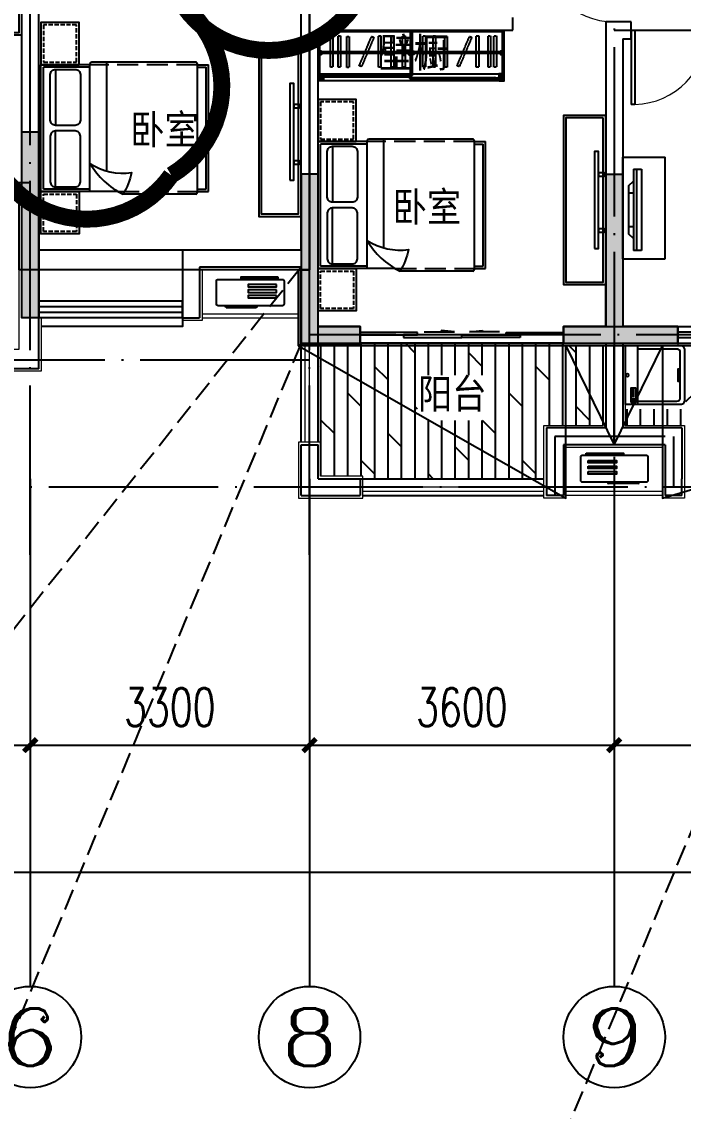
# Model space of a CAD drawing. Extents: x 802298 to 1915382, y -2285475 to -1340051.
# Drawn here: x 1355990 to 1363805, y -2249302 to -2236426 of the extents above; entities that cross this region are included whole.
import ezdxf
from ezdxf.enums import TextEntityAlignment as Align

# ---------------------------------------------------------------- set-up
doc = ezdxf.new("R2010")
doc.units = 0
doc.header["$LTSCALE"] = 1000
doc.header["$MEASUREMENT"] = 0
for name, pattern in [('DASH', [0.35, 0.25, -0.1]), ('DOTE', [2.42, 2, -0.2, 0.02, -0.2]), ('HIDDEN', [0.375, 0.25, -0.125]), ('k施-虚线', [4.5, 3, -1.5])]:
    doc.linetypes.add(name, pattern=pattern)
doc.layers.get('0').update_dxf_attribs({"linetype": 'CONTINUOUS'})
doc.layers.get('Defpoints').update_dxf_attribs({"linetype": 'CONTINUOUS'})
for name, color, linetype in [('8', 8, 'CONTINUOUS'), ('AXIS', 3, 'CONTINUOUS'), ('AXIS_TEXT', 7, 'CONTINUOUS'), ('DOTE', 1, 'CONTINUOUS'), ('PUB_TEXT', 7, 'CONTINUOUS'), ('WALL', 9, 'CONTINUOUS'), ('WINDOW', 4, 'CONTINUOUS'), ('修改', 6, 'CONTINUOUS'), ('厨卫', 154, 'CONTINUOUS'), ('家具', 33, 'CONTINUOUS'), ('平面填充', 252, 'CONTINUOUS'), ('看线', 5, 'CONTINUOUS'), ('窗檐', 6, 'CONTINUOUS'), ('结构', 7, 'CONTINUOUS')]:
    doc.layers.add(name, color=color, linetype=linetype)
doc.layers.add('保温', color=150, linetype='CONTINUOUS', lineweight=9)
doc.layers.add('栏杆百叶', color=36, linetype='CONTINUOUS', lineweight=9)
doc.layers.add('面积－户', color=2, linetype='CONTINUOUS', plot=False)
doc.styles.add('_TCH_AXIS', font='COMPLEX', dxfattribs={"bigfont": 'GBCBIG'})
doc.styles.add('COMPLEX', font='COMPLEX')
doc.styles.add('DIM_FONT', font='SIMPLEX', dxfattribs={"width": 0.7, "bigfont": 'GBCBIG'})
doc.styles.add('黑体', font='SIMHEI.TTF', dxfattribs={"width": 0.8})
doc.dimstyles.new('DIMN150', dxfattribs={"dimscale": 1.5, "dimtxt": 300, "dimasz": 100, "dimexe": 250, "dimexo": 300, "dimgap": 150, "dimtad": 1, "dimdec": 0, "dimzin": 0, "dimdsep": 46, "dimtxsty": 'DIM_FONT', "dimblk": 'ARCHTICK', "dimcen": 0.09, "dimclrt": 7, "dimazin": 2, "dimtfac": 1, "dimtdec": 0, "dimtix": 1, "dimtmove": 2, "dimatfit": 3, "dimfxl": 0, "dimtolj": 1, "dimtzin": 0, "dimarcsym": 0})

# ---------------------------------------------------------------- blocks, each defined once
blk = doc.blocks.new('asfafasfsafaffd')
at = {"ltscale": 0.5}
h = blk.add_hatch(color=8, dxfattribs=at)
h.paths.add_polyline_path([(1615646, -1350692), (1614296, -1350692), (1614296, -1350492), (1615646, -1350492)])
h.paths.add_polyline_path([(1611896, -1350692), (1611396, -1350692), (1611396, -1350492), (1611896, -1350492)])
at = {"color": 8, "ltscale": 0.5}
for points in [[(1607896, -1348192), (1608096, -1348192), (1608096, -1350392), (1608096, -1350392), (1608096, -1350392), (1608096, -1350392), (1608096, -1350392), (1607896, -1350392), (1607896, -1348192)], [(1611396, -1348692), (1611196, -1348692), (1611196, -1350692), (1611896, -1350692), (1611896, -1350492), (1611396, -1350492)], [(1614796, -1348692), (1614996, -1348692), (1614996, -1350492), (1615646, -1350492), (1615646, -1350692), (1614296, -1350692), (1614296, -1350492), (1614796, -1350492), (1614796, -1348692)], [(1611896, -1350692), (1611396, -1350692), (1611396, -1350492), (1611896, -1350492)], [(1615646, -1350692), (1614296, -1350692), (1614296, -1350492), (1615646, -1350492)]]:
    blk.add_lwpolyline(points, close=True, dxfattribs=at)
for points in [[(1607896, -1348192), (1607896, -1350392), (1608096, -1348192), (1608096, -1350392)], [(1611196, -1348692), (1611196, -1350692), (1611396, -1348692), (1611396, -1350692)], [(1614996, -1348692), (1614796, -1348692), (1614996, -1350692), (1614796, -1350692)], [(1614796, -1348692), (1614996, -1348692), (1614796, -1350692), (1614996, -1350692)]]:
    blk.add_solid(points, dxfattribs=at)
blk = doc.blocks.new('A$C2FB07499')
at = {"layer": '家具', "ltscale": 0.5}
blk.add_lwpolyline([(500, 0), (0, 0), (0, 2000), (500, 2000)], close=True, dxfattribs=at)
at = {"layer": '家具', "color": 251, "ltscale": 40}
for points in [[(470, 30), (30, 30), (30, 1970), (470, 1970)], [(368, 1572), (415, 1572), (415, 428), (368, 428)], [(415, 1381), (480, 1381), (480, 1343), (415, 1343)], [(415, 717), (480, 717), (480, 679), (415, 679)]]:
    blk.add_lwpolyline(points, close=True, dxfattribs=at)
blk = doc.blocks.new('dgfgf')
at = {"layer": '家具'}
blk.add_lwpolyline([(7597, -62676), (7147, -62676), (7147, -63176), (7597, -63176), (7597, -62676), (7517, -62676)], dxfattribs=at)
at = {"layer": '家具', "color": 251, "linetype": 'DASH', "ltscale": 0.2}
blk.add_lwpolyline([(7567, -62706), (7177, -62706), (7177, -63146), (7567, -63146)], close=True, dxfattribs=at)
blk = doc.blocks.new('A$C72813290')
at = {"layer": '家具'}
for p, q in [((579, 2000), (0, 2000)), ((0, 500), (0, 2000)), ((30, 530), (30, 1970)), ((579, 1970), (30, 1970)), ((170, 1945), (170, 1283)), ((579, 500), (579, 2010)), ((1830, 2030), (599, 2030)), ((779, 753), (779, 2030)), ((1850, 500), (1850, 2000)), ((1850, 2000), (1980, 2000)), ((1850, 1970), (1950, 1970)), ((1950, 530), (1950, 1970)), ((1980, 500), (1980, 2000)), ((170, 555), (170, 1217)), ((579, 530), (30, 530)), ((1850, 530), (1950, 530)), ((912, 500), (0, 500)), ((1830, 470), (967, 470)), ((1850, 500), (1980, 500))]:
    blk.add_line(p, q, dxfattribs=at)
at = {"layer": '家具', "linetype": 'DASH'}
for p, q in [((1850, 2000), (579, 2000)), ((912, 500), (1850, 500))]:
    blk.add_line(p, q, dxfattribs=at)
at = {"layer": '家具'}
for points in [[(170, 1945), (405, 1945, -0.414214), (465, 1885), (465, 1343, -0.414214), (405, 1283), (170, 1283, -0.414214), (110, 1343), (110, 1885, -0.414214)], [(170, 555), (405, 555, 0.414214), (465, 615), (465, 1157, 0.414214), (405, 1217), (170, 1217, 0.414214), (110, 1157), (110, 615, 0.414214)]]:
    blk.add_lwpolyline(points, format="xyb", close=True, dxfattribs=at)
blk.add_lwpolyline([(579, 833, 0.180302), (1071, 725, -0.088637), (967, 470, 28871.271551)], format="xyb", dxfattribs=at)
for centre, radius, start, end in [((599, 2010), 20, 90, 180), ((1819, 2001), 30.7, 357.6884, 69.6917), ((1392, 1313), 944, 210.6075, 243.2773), ((1819, 499), 30.7, 290.3566, 2.3152)]:
    blk.add_arc(centre, radius, start, end, dxfattribs=at)
blk.add_blockref('dgfgf', (-7147, 65176), dxfattribs=at)
at = {"layer": '家具', "xscale": -1, "rotation": 180}
blk.add_blockref('dgfgf', (-7147, -62676), dxfattribs=at)
blk = doc.blocks.new('A$C23642D9D')
at = {"layer": '家具'}
blk.add_blockref('A$C72813290', (0, 0), dxfattribs=at)
blk = doc.blocks.new('A$C64702C76')
for p, q in [((-450, -600), (-450, 600)), ((-450, 600), (50, 600)), ((-321, 458), (-321, -502)), ((-321, 458), (-227, 458)), ((-227, 458), (-227, -502)), ((-379, -221), (-379, 177)), ((-227, -502), (-321, -502)), ((-450, -600), (50, -600))]:
    blk.add_line(p, q)
at = {"ltscale": 0.5}
blk.add_line((50, -600), (50, 600), dxfattribs=at)
at = {"color": 9}
for p, q in [((-283, -502), (-283, 458)), ((-379, 177), (-321, 177)), ((-379, -221), (-321, -221))]:
    blk.add_line(p, q, dxfattribs=at)
blk.add_lwpolyline([(-321, 318), (-321, -361), (-379, -309), (-379, 266)], close=True)
blk = doc.blocks.new('A$C4EB5717C')
at = {"layer": '家具', "color": 8}
for p, q in [((520, 110), (520, 120)), ((883, 100), (530, 100)), ((893, 120), (893, 110))]:
    blk.add_line(p, q, dxfattribs=at)
at = {"layer": '家具'}
blk.add_lwpolyline([(220, 120), (980, 120, 0.414214), (1000, 140), (1000, 410, 0.414214), (980, 430), (220, 430, 0.414214), (200, 410), (200, 140, 0.414214)], format="xyb", close=True, dxfattribs=at)
at = {"layer": '家具', "color": 8}
for points in [[(269, 459), (709, 459), (709, 444), (269, 444)], [(290, 372), (626, 372), (626, 343), (290, 343)], [(290, 306), (626, 306), (626, 277), (290, 277)], [(290, 240), (626, 240), (626, 211), (290, 211)]]:
    blk.add_lwpolyline(points, close=True, dxfattribs=at)
for centre, start, end in [((530, 110), 180, 270), ((883, 110), 270, 0)]:
    blk.add_arc(centre, 10, start, end, dxfattribs=at)
blk = doc.blocks.new('_ArchTick')
at = {"color": 0, "linetype": 'ByBlock', "const_width": 0.4}
blk.add_lwpolyline([(-0.5, -0.5), (0.5, 0.5)], dxfattribs=at)
blk = doc.blocks.new('*D597')
at = {"layer": 'AXIS', "color": 0, "lineweight": -2}
for p, q in [((1346590, -2243176), (1346590, -2246851)), ((1411590, -2243176), (1411590, -2246851)), ((1346590, -2246476), (1411590, -2246476))]:
    blk.add_line(p, q, dxfattribs=at)
at = {"layer": 'Defpoints', "color": 0}
for p in [(1346590, -2242726), (1411590, -2242726), (1411590, -2246476)]:
    blk.add_point(p, dxfattribs=at)
at = {"layer": 'AXIS', "color": 0, "lineweight": -2, "xscale": 150, "yscale": 150, "zscale": 150, "rotation": 180}
blk.add_blockref('_ArchTick', (1346590, -2246476), dxfattribs=at)
at = {"layer": 'AXIS', "color": 0, "lineweight": -2, "xscale": 150, "yscale": 150, "zscale": 150}
blk.add_blockref('_ArchTick', (1411590, -2246476), dxfattribs=at)
at = {"layer": 'AXIS', "color": 7, "insert": (1379090, -2246026), "char_height": 450, "attachment_point": 5, "style": 'DIM_FONT'}
blk.add_mtext('\\A1;65000', dxfattribs=at)
blk = doc.blocks.new('*D601')
at = {"layer": 'AXIS', "color": 0, "lineweight": -2}
for p, q in [((1351690, -2243176), (1351690, -2245351)), ((1356090, -2243176), (1356090, -2245351)), ((1351690, -2244976), (1356090, -2244976))]:
    blk.add_line(p, q, dxfattribs=at)
at = {"layer": 'Defpoints', "color": 0}
for p in [(1351690, -2242726), (1356090, -2242726), (1356090, -2244976)]:
    blk.add_point(p, dxfattribs=at)
at = {"layer": 'AXIS', "color": 0, "lineweight": -2, "xscale": 150, "yscale": 150, "zscale": 150, "rotation": 180}
blk.add_blockref('_ArchTick', (1351690, -2244976), dxfattribs=at)
at = {"layer": 'AXIS', "color": 0, "lineweight": -2, "xscale": 150, "yscale": 150, "zscale": 150}
blk.add_blockref('_ArchTick', (1356090, -2244976), dxfattribs=at)
at = {"layer": 'AXIS', "color": 7, "insert": (1353890, -2244526), "char_height": 450, "attachment_point": 5, "style": 'DIM_FONT'}
blk.add_mtext('\\A1;4400', dxfattribs=at)
blk = doc.blocks.new('*D602')
at = {"layer": 'AXIS', "color": 0, "lineweight": -2}
for p, q in [((1356090, -2243176), (1356090, -2245351)), ((1359390, -2243176), (1359390, -2245351)), ((1356090, -2244976), (1359390, -2244976))]:
    blk.add_line(p, q, dxfattribs=at)
at = {"layer": 'Defpoints', "color": 0}
for p in [(1356090, -2242726), (1359390, -2242726), (1359390, -2244976)]:
    blk.add_point(p, dxfattribs=at)
at = {"layer": 'AXIS', "color": 0, "lineweight": -2, "xscale": 150, "yscale": 150, "zscale": 150, "rotation": 180}
blk.add_blockref('_ArchTick', (1356090, -2244976), dxfattribs=at)
at = {"layer": 'AXIS', "color": 0, "lineweight": -2, "xscale": 150, "yscale": 150, "zscale": 150}
blk.add_blockref('_ArchTick', (1359390, -2244976), dxfattribs=at)
at = {"layer": 'AXIS', "color": 7, "insert": (1357740, -2244526), "char_height": 450, "attachment_point": 5, "style": 'DIM_FONT'}
blk.add_mtext('\\A1;3300', dxfattribs=at)
blk = doc.blocks.new('*D603')
at = {"layer": 'AXIS', "color": 0, "lineweight": -2}
for p, q in [((1359390, -2243176), (1359390, -2245351)), ((1362990, -2243176), (1362990, -2245351)), ((1359390, -2244976), (1362990, -2244976))]:
    blk.add_line(p, q, dxfattribs=at)
at = {"layer": 'Defpoints', "color": 0}
for p in [(1359390, -2242726), (1362990, -2242726), (1362990, -2244976)]:
    blk.add_point(p, dxfattribs=at)
at = {"layer": 'AXIS', "color": 0, "lineweight": -2, "xscale": 150, "yscale": 150, "zscale": 150, "rotation": 180}
blk.add_blockref('_ArchTick', (1359390, -2244976), dxfattribs=at)
at = {"layer": 'AXIS', "color": 0, "lineweight": -2, "xscale": 150, "yscale": 150, "zscale": 150}
blk.add_blockref('_ArchTick', (1362990, -2244976), dxfattribs=at)
at = {"layer": 'AXIS', "color": 7, "insert": (1361190, -2244526), "char_height": 450, "attachment_point": 5, "style": 'DIM_FONT'}
blk.add_mtext('\\A1;3600', dxfattribs=at)
blk = doc.blocks.new('*D604')
at = {"layer": 'AXIS', "color": 0, "lineweight": -2}
for p, q in [((1362990, -2243176), (1362990, -2245351)), ((1366290, -2243176), (1366290, -2245351)), ((1362990, -2244976), (1366290, -2244976))]:
    blk.add_line(p, q, dxfattribs=at)
at = {"layer": 'Defpoints', "color": 0}
for p in [(1362990, -2242726), (1366290, -2242726), (1366290, -2244976)]:
    blk.add_point(p, dxfattribs=at)
at = {"layer": 'AXIS', "color": 0, "lineweight": -2, "xscale": 150, "yscale": 150, "zscale": 150, "rotation": 180}
blk.add_blockref('_ArchTick', (1362990, -2244976), dxfattribs=at)
at = {"layer": 'AXIS', "color": 0, "lineweight": -2, "xscale": 150, "yscale": 150, "zscale": 150}
blk.add_blockref('_ArchTick', (1366290, -2244976), dxfattribs=at)
at = {"layer": 'AXIS', "color": 7, "insert": (1364640, -2244526), "char_height": 450, "attachment_point": 5, "style": 'DIM_FONT'}
blk.add_mtext('\\A1;3300', dxfattribs=at)
blk = doc.blocks.new('$plan$00001623')
blk.add_line((-341, -145), (342, -145))
blk.add_lwpolyline([(295, -706), (-295, -706, -0.414214), (-345, -656), (-345, 0), (345, 0), (345, -656, -0.414214)], format="xyb", close=True)
for points in [[(323, -72), (152, -72), (152, -120), (323, -120)], [(163, -86), (177, -86), (177, -99), (163, -99)], [(189, -86), (202, -86), (202, -99), (189, -99)], [(213, -86), (227, -86), (227, -99), (213, -99)], [(239, -86), (253, -86), (253, -99), (239, -99)], [(281, -110), (309, -110), (309, -80), (281, -80)]]:
    blk.add_lwpolyline(points, close=True)
blk.add_lwpolyline([(307, -145), (307, -611, -0.414214), (267, -651), (-267, -651, -0.414214), (-307, -611), (-307, -145)], format="xyb")
blk.add_lwpolyline([(-71, -651), (-71, -623), (0, -623), (71, -623), (71, -651)])
blk.add_circle((0, -25), 16)
blk = doc.blocks.new('$DorLib2D$00000001')
for p, q in [((0.45, 0.975), (0.5, 0.975)), ((0.45, 0), (0.45, 0.975)), ((0.5, 0), (0.5, 0.975)), ((0.5, 0), (0.45, 0))]:
    blk.add_line(p, q)
at = {"lineweight": 13}
blk.add_arc((0.475, 0), 0.975, 91.4693, 180, dxfattribs=at)
blk = doc.blocks.new('$TCHSYS$WIN2D')
for p, q in [((-0.5, 0.5), (0.5, 0.5)), ((-0.5, 0.5), (-0.5, -0.5)), ((0.5, 0.5), (0.5, -0.5)), ((0.5, 0.1667), (-0.5, 0.1667)), ((0.5, -0.1667), (-0.5, -0.1667)), ((-0.5, -0.5), (0.5, -0.5))]:
    blk.add_line(p, q)
blk = doc.blocks.new('$DorLib2D$00000138')
at = {"color": 0, "linetype": 'Continuous'}
for p, q in [((-0.2875, 0), (-0.2875, 0.1538)), ((-0.2875, 0.1538), (0, 0.1538)), ((0, 0.1538), (0, 0)), ((0.2875, 0.1538), (0, 0.1538)), ((0.2875, 0), (0.2875, 0.1538)), ((-0.5, -0.1399), (-0.5, 0)), ((-0.5, 0), (-0.2187, 0)), ((0, 0), (-0.2875, 0)), ((-0.2187, 0), (-0.2187, -0.1399)), ((0, 0), (0.2875, 0)), ((0.2187, 0), (0.2187, -0.1399)), ((0.5, 0), (0.2187, 0)), ((0.5, 0), (0.5, -0.1946)), ((0.5, -0.1399), (0.5, 0)), ((-0.2187, -0.1399), (-0.5, -0.1399)), ((0.2187, -0.1399), (0.5, -0.1399)), ((-0.1857, -0.186), (-0.037, -0.186)), ((-0.037, -0.186), (-0.1019, -0.2583)), ((-0.1019, -0.2583), (-0.1019, -0.186)), ((0.1857, -0.186), (0.037, -0.186)), ((0.037, -0.186), (0.1019, -0.2583)), ((0.1019, -0.2583), (0.1019, -0.186))]:
    blk.add_line(p, q, dxfattribs=at)
blk = doc.blocks.new('A$C4EDB07DC')
at = {"layer": '家具'}
h = blk.add_hatch(dxfattribs=at)
h.set_pattern_fill('DOTS', color=256, scale=10, angle=180, style=0)
h.set_pattern_definition([(360, (7126.516, -2043.4462), (0.3125, 0.625), [0, -0.625])])
edge = h.paths.add_edge_path()
edge.add_line((-190, 63), (-187, 63))
edge.add_line((-187, 63), (-187, 71))
edge.add_line((-187, 71), (-190, 71))
edge.add_ellipse((-190, 67), major_axis=(2.83, -2.83), ratio=1, start_angle=138.5853, end_angle=311.4147)
h = blk.add_hatch(color=256, dxfattribs=at)
h.paths.add_polyline_path([(-148, 78), (-146, 78), (-146, 81), (-148, 81)])
edge = h.paths.add_edge_path(flags=16)
edge.add_line((-146, 78), (-148, 78))
h = blk.add_hatch(color=256, dxfattribs=at)
h.paths.add_polyline_path([(753, 78), (751, 78), (751, 81), (753, 81)])
edge = h.paths.add_edge_path(flags=16)
edge.add_line((751, 78), (753, 78))
h = blk.add_hatch(color=256, dxfattribs=at)
h.paths.add_polyline_path([(797, 40), (799, 40), (799, 43), (797, 43)])
edge = h.paths.add_edge_path(flags=16)
edge.add_line((799, 40), (797, 40))
h = blk.add_hatch(color=256, dxfattribs=at)
h.paths.add_polyline_path([(1700, 40), (1697, 40), (1697, 43), (1700, 43)])
edge = h.paths.add_edge_path(flags=16)
edge.add_line((1698, 40), (1700, 40))
h = blk.add_hatch(dxfattribs=at)
h.set_pattern_fill('DOTS', color=256, scale=10, angle=180, style=0)
h.set_pattern_definition([(180, (-5577.07925, -2081.9169), (-0.3125, 0.625), [0, -0.625])])
edge = h.paths.add_edge_path()
edge.add_line((1739, 33), (1736, 33))
edge.add_line((1736, 33), (1736, 25))
edge.add_line((1736, 25), (1739, 25))
edge.add_ellipse((1739, 29), major_axis=(2.83, -2.83), ratio=1, start_angle=-41.4147, end_angle=131.4147)
for p, q in [((-250, 0, 0), (-250, 650, 0)), ((-250, 0, 0), (-250, 650, 0)), ((-250, 650, 0), (1800, 650)), ((-250, 650, 0), (-250, 17, 0)), ((-230, 90, 0), (-230, 650, 0)), ((1800, 90), (1800, 650)), ((795, 375, 0), (795, 375, 0)), ((1770, 375), (1770, 375)), ((795, 345, 0), (795, 345, 0)), ((1770, 345), (1770, 345)), ((-250, 47, 0), (-250, 90, 0)), ((-250, 90, 0), (-250, 0, 0)), ((-250, 75, 0), (-193, 75, 0)), ((-193, 18, 0), (-250, 18, 0)), ((-232, 18, 0), (-232, 75, 0)), ((-208, 18, 0), (-232, 75, 0)), ((-232, 18, 0), (-208, 75, 0)), ((-208, 75, 0), (-208, 18, 0)), ((-190, 90, 0), (-190, 0, 0)), ((-190, 71, 0), (-187, 71, 0)), ((-190, 63, 0), (-187, 63, 0)), ((-188, 79, 0), (-180, 79, 0)), ((795, 78, 0), (-187, 78, 0)), ((-187, 63, 0), (-187, 71, 0)), ((-184, 69, 0), (-184, 78, 0)), ((789, 69, 0), (-184, 69, 0)), ((-181, 53, 0), (788, 53, 0)), ((-148, 81, 0), (-146, 81, 0)), ((-148, 78, 0), (-148, 81, 0)), ((-146, 78, 0), (-148, 78, 0)), ((-146, 81, 0), (751, 81, 0)), ((-114, 69, 0), (-131, 69, 0)), ((-131, 69, 0), (-131, 58, 0)), ((-131, 68, 0), (-131, 68, 0)), ((-130, 68, 0), (-131, 68, 0)), ((-131, 66, 0), (-130, 66, 0)), ((-131, 60, 0), (-130, 61, 0)), ((-131, 56, 0), (-131, 59, 0)), ((-131, 58, 0), (-128, 58, 0)), ((-131, 56, 0), (737, 56, 0)), ((-130, 69, 0), (-130, 68, 0)), ((-129, 69, 0), (-130, 69, 0)), ((-130, 66, 0), (-129, 67, 0)), ((-130, 62, 0), (-129, 62, 0)), ((-130, 61, 0), (-130, 62, 0)), ((-129, 67, 0), (-128, 68, 0)), ((-129, 67, 0), (-129, 67, 0)), ((-129, 67, 0), (-129, 67, 0)), ((-129, 62, 0), (-128, 63, 0)), ((-128, 68, 0), (-127, 69, 0)), ((-128, 68, 0), (-128, 68, 0)), ((-128, 63, 0), (-127, 64, 0)), ((-128, 58, 0), (-128, 60, 0)), ((-127, 69, 0), (-127, 69, 0)), ((-127, 64, 0), (-126, 65, 0)), ((-127, 64, 0), (-127, 64, 0)), ((-127, 60, 0), (-127, 60, 0)), ((-126, 60, 0), (-127, 60, 0)), ((-126, 66, 0), (-125, 66, 0)), ((-126, 65, 0), (-126, 66, 0)), ((-126, 65, 0), (-126, 65, 0)), ((-126, 61, 0), (-126, 60, 0)), ((-125, 61, 0), (-126, 61, 0)), ((-125, 66, 0), (-124, 67, 0)), ((-124, 61, 0), (-125, 61, 0)), ((-124, 67, 0), (-123, 68, 0)), ((-124, 67, 0), (-124, 67, 0)), ((-124, 62, 0), (-124, 61, 0)), ((-123, 62, 0), (-124, 62, 0)), ((-123, 68, 0), (-122, 68, 0)), ((-123, 63, 0), (-123, 62, 0)), ((-122, 63, 0), (-123, 63, 0)), ((-122, 68, 0), (-121, 68, 0)), ((-122, 68, 0), (-122, 68, 0)), ((-122, 64, 0), (-122, 63, 0)), ((-121, 64, 0), (-122, 64, 0)), ((-121, 68, 0), (-120, 68, 0)), ((-120, 65, 0), (-121, 64, 0)), ((-120, 68, 0), (-120, 69, 0)), ((-120, 68, 0), (-120, 68, 0)), ((-119, 66, 0), (-120, 65, 0)), ((-118, 67, 0), (-119, 66, 0)), ((-119, 66, 0), (-119, 66, 0)), ((-117, 67, 0), (-118, 67, 0)), ((-116, 68, 0), (-117, 67, 0)), ((-114, 68, 0), (-116, 68, 0)), ((-115, 67, 0), (-114, 67, 0)), ((-114, 69, 0), (-114, 68, 0)), ((-114, 69, 0), (-114, 67, 0)), ((-111, 69, 0), (-111, 66, 0)), ((-111, 69, 0), (-111, 66, 0)), ((716, 66, 0), (-111, 66, 0)), ((736, 69, 0), (716, 69, 0)), ((716, 69, 0), (716, 66, 0)), ((719, 69, 0), (719, 68, 0)), ((719, 69, 0), (736, 69, 0)), ((719, 69, 0), (719, 67, 0)), ((719, 68, 0), (721, 68, 0)), ((720, 67, 0), (719, 67, 0)), ((721, 68, 0), (722, 67, 0)), ((722, 67, 0), (723, 67, 0)), ((723, 67, 0), (724, 66, 0)), ((724, 66, 0), (725, 65, 0)), ((724, 66, 0), (724, 66, 0)), ((725, 68, 0), (725, 69, 0)), ((725, 68, 0), (725, 68, 0)), ((726, 68, 0), (725, 68, 0)), ((725, 65, 0), (726, 64, 0)), ((727, 68, 0), (726, 68, 0)), ((726, 64, 0), (727, 64, 0)), ((727, 68, 0), (727, 68, 0)), ((728, 68, 0), (727, 68, 0)), ((727, 64, 0), (727, 63, 0)), ((727, 63, 0), (728, 63, 0)), ((729, 67, 0), (728, 68, 0)), ((728, 63, 0), (728, 62, 0)), ((728, 62, 0), (729, 62, 0)), ((729, 67, 0), (729, 67, 0)), ((730, 66, 0), (729, 67, 0)), ((729, 62, 0), (729, 61, 0)), ((729, 61, 0), (730, 61, 0)), ((731, 66, 0), (730, 66, 0)), ((730, 61, 0), (731, 61, 0)), ((731, 65, 0), (731, 66, 0)), ((731, 65, 0), (731, 65, 0)), ((732, 64, 0), (731, 65, 0)), ((731, 61, 0), (731, 60, 0)), ((731, 60, 0), (732, 60, 0)), ((732, 69, 0), (732, 69, 0)), ((733, 68, 0), (732, 69, 0)), ((732, 64, 0), (732, 64, 0)), ((733, 63, 0), (732, 64, 0)), ((732, 60, 0), (732, 60, 0)), ((733, 68, 0), (733, 68, 0)), ((734, 67, 0), (733, 68, 0)), ((734, 62, 0), (733, 63, 0)), ((733, 58, 0), (733, 60, 0)), ((736, 58, 0), (733, 58, 0)), ((734, 69, 0), (735, 69, 0)), ((734, 67, 0), (734, 67, 0)), ((734, 67, 0), (734, 67, 0)), ((735, 66, 0), (734, 67, 0)), ((735, 62, 0), (734, 62, 0)), ((735, 69, 0), (735, 68, 0)), ((735, 68, 0), (736, 68, 0)), ((736, 66, 0), (735, 66, 0)), ((735, 61, 0), (735, 62, 0)), ((736, 60, 0), (735, 61, 0)), ((736, 69, 0), (736, 58, 0)), ((736, 68, 0), (736, 68, 0)), ((736, 56, 0), (736, 59, 0)), ((753, 81, 0), (751, 81, 0)), ((751, 78, 0), (753, 78, 0)), ((753, 78, 0), (753, 81, 0)), ((757, 51, 0), (757, 41, 0)), ((757, 41, 0), (765, 41, 0)), ((761, 40, 0), (1736, 40, 0)), ((761, 31, 0), (761, 40, 0)), ((761, 31, 0), (1734, 31, 0)), ((764, 15, 0), (1731, 15, 0)), ((765, 41, 0), (765, 51, 0)), ((793, 79, 0), (785, 79, 0)), ((789, 69, 0), (789, 78, 0)), ((797, 43, 0), (799, 43, 0)), ((797, 40, 0), (797, 43, 0)), ((799, 40, 0), (797, 40, 0)), ((799, 43, 0), (1697, 43, 0)), ((831, 31, 0), (814, 31, 0)), ((814, 31, 0), (814, 20, 0)), ((815, 30, 0), (814, 29, 0)), ((814, 29, 0), (814, 29, 0)), ((814, 27, 0), (815, 28, 0)), ((814, 22, 0), (815, 23, 0)), ((814, 20, 0), (817, 20, 0)), ((814, 18, 0), (1680, 18)), ((816, 31, 0), (815, 30, 0)), ((815, 30, 0), (815, 30, 0)), ((815, 28, 0), (816, 28, 0)), ((815, 23, 0), (816, 24, 0)), ((815, 23, 0), (815, 23, 0)), ((816, 29, 0), (817, 29, 0)), ((816, 29, 0), (816, 29, 0)), ((816, 28, 0), (816, 29, 0)), ((816, 24, 0), (817, 25, 0)), ((817, 30, 0), (818, 30, 0)), ((817, 29, 0), (817, 30, 0)), ((817, 25, 0), (818, 25, 0)), ((817, 20, 0), (817, 22, 0)), ((818, 30, 0), (818, 30, 0)), ((818, 26, 0), (819, 26, 0)), ((818, 25, 0), (818, 26, 0)), ((818, 22, 0), (818, 21, 0)), ((819, 22, 0), (818, 22, 0)), ((819, 28, 0), (820, 28, 0)), ((819, 27, 0), (819, 28, 0)), ((819, 26, 0), (819, 27, 0)), ((820, 23, 0), (819, 22, 0)), ((819, 22, 0), (819, 22, 0)), ((820, 28, 0), (821, 28, 0)), ((821, 23, 0), (820, 23, 0)), ((821, 29, 0), (822, 29, 0)), ((821, 28, 0), (821, 29, 0)), ((822, 24, 0), (821, 23, 0)), ((821, 23, 0), (821, 23, 0)), ((822, 29, 0), (823, 30, 0)), ((823, 25, 0), (822, 24, 0)), ((822, 24, 0), (822, 24, 0)), ((823, 30, 0), (824, 30, 0)), ((823, 30, 0), (823, 30, 0)), ((824, 26, 0), (823, 25, 0)), ((823, 25, 0), (823, 25, 0)), ((824, 30, 0), (825, 30, 0)), ((825, 27, 0), (824, 26, 0)), ((825, 30, 0), (825, 31, 0)), ((825, 30, 0), (825, 30, 0)), ((826, 28, 0), (825, 27, 0)), ((827, 29, 0), (826, 28, 0)), ((826, 28, 0), (826, 28, 0)), ((828, 29, 0), (827, 29, 0)), ((829, 29, 0), (828, 29, 0)), ((831, 30, 0), (829, 29, 0)), ((830, 28, 0), (831, 28, 0)), ((831, 31, 0), (831, 30, 0)), ((831, 31, 0), (831, 28, 0)), ((834, 31, 0), (834, 28, 0)), ((1659, 28), (834, 28, 0)), ((1659, 31), (1659, 28)), ((1662, 31), (1663, 30)), ((1662, 31), (1679, 31)), ((1662, 31), (1662, 28)), ((1663, 28), (1662, 28)), ((1663, 30), (1665, 29)), ((1665, 29), (1666, 29)), ((1666, 29), (1667, 29)), ((1667, 29), (1667, 28)), ((1667, 28), (1668, 28)), ((1668, 28), (1669, 27)), ((1669, 30), (1669, 31)), ((1669, 30), (1669, 30)), ((1670, 30), (1669, 30)), ((1669, 27), (1669, 26)), ((1669, 26), (1670, 25)), ((1670, 30), (1670, 30)), ((1671, 30), (1670, 30)), ((1670, 25), (1671, 25)), ((1672, 29), (1671, 30)), ((1671, 25), (1671, 24)), ((1671, 24), (1672, 24)), ((1672, 29), (1672, 29)), ((1673, 28), (1672, 29)), ((1672, 24), (1672, 23)), ((1672, 23), (1673, 23)), ((1674, 28), (1673, 28)), ((1673, 23), (1674, 22)), ((1673, 23), (1673, 23)), ((1674, 28), (1674, 28)), ((1675, 27), (1674, 28)), ((1674, 22), (1675, 22)), ((1675, 26), (1675, 27)), ((1675, 26), (1675, 26)), ((1676, 25), (1675, 26)), ((1675, 22), (1675, 21)), ((1675, 22), (1675, 22)), ((1676, 30), (1676, 30)), ((1676, 30), (1676, 30)), ((1677, 29), (1676, 30)), ((1677, 25), (1676, 25)), ((1676, 20), (1676, 22)), ((1679, 20), (1676, 20)), ((1677, 29), (1677, 29)), ((1678, 29), (1677, 29)), ((1677, 24), (1677, 25)), ((1678, 23), (1677, 24)), ((1678, 31), (1678, 30)), ((1678, 30), (1679, 30)), ((1678, 28), (1678, 29)), ((1679, 28), (1678, 28)), ((1679, 23), (1678, 23)), ((1679, 31), (1679, 20)), ((1679, 30), (1679, 29)), ((1679, 29), (1679, 29)), ((1679, 27), (1679, 28)), ((1679, 22), (1679, 23)), ((1679, 18), (1679, 20)), ((1700, 43, 0), (1697, 43, 0)), ((1698, 40, 0), (1700, 40, 0)), ((1700, 40, 0), (1700, 43, 0)), ((1737, 41, 0), (1729, 41, 0)), ((1734, 31, 0), (1734, 40, 0)), ((1739, 33, 0), (1736, 33, 0)), ((1736, 25, 0), (1736, 33, 0)), ((1739, 25, 0), (1736, 25, 0)), ((1740, 90, 0), (1740, 0, 0)), ((1800, 75), (1743, 75, 0)), ((1743, 18, 0), (1800, 18)), ((1758, 75, 0), (1758, 18, 0)), ((1758, 18, 0), (1782, 75)), ((1782, 18), (1758, 75, 0)), ((1782, 18), (1782, 75)), ((1800, 47), (1800, 90)), ((1743, 0, 0), (-250, 0, 0)), ((1800, 0), (1743, 0, 0))]:
    blk.add_line(p, q, dxfattribs=at)
at = {"layer": '家具', "linetype": 'k施-虚线', "ltscale": 30}
for p, q in [((765, 630, 0), (765, 90, 0)), ((785, 630, 0), (785, 90, 0))]:
    blk.add_line(p, q, dxfattribs=at)
at = {"layer": '家具', "linetype": 'HIDDEN', "ltscale": 0.001}
for p, q in [((745, 372, 0), (-210, 372, 0)), ((1760, 372), (805, 372, 0)), ((745, 352, 0), (-210, 352, 0)), ((1760, 352), (805, 352, 0))]:
    blk.add_line(p, q, dxfattribs=at)
at = {"layer": '家具'}
for points in [[(1780, 630), (-230, 630)], [(1780, 90), (1780, 650)], [(1800, 90), (1740, 90)]]:
    blk.add_lwpolyline(points, dxfattribs=at)
at = {"layer": '家具', "linetype": 'HIDDEN', "ltscale": 0.001, "elevation": 0}
for points in [[(-114, 178), (-114, 578), (-88, 578), (-88, 178)], [(-29, 178), (-29, 578), (-2, 578), (-2, 178)], [(68, 172), (68, 572), (94, 572), (94, 172)], [(204, 194), (340, 570), (366, 561), (229, 185)], [(415, 178), (415, 578), (442, 578), (442, 178)], [(557, 178), (557, 578), (584, 578), (584, 178)], [(681, 178), (681, 578), (708, 578), (708, 178)], [(905, 178), (905, 578), (932, 578), (932, 178)], [(1018, 178), (1018, 578), (1044, 578), (1044, 178)], [(1146, 176), (1146, 576), (1173, 576), (1173, 176)]]:
    blk.add_lwpolyline(points, close=True, dxfattribs=at)
at = {"layer": '家具', "linetype": 'HIDDEN', "ltscale": 0.001}
for points in [[(1281, 194), (1418, 570), (1443, 561), (1306, 185)], [(1492, 178), (1492, 578), (1519, 578), (1519, 178)], [(1623, 178), (1623, 578), (1650, 578), (1650, 178)], [(1687, 178), (1687, 578), (1714, 578), (1714, 178)]]:
    blk.add_lwpolyline(points, close=True, dxfattribs=at)
at = {"layer": '家具', "elevation": 0}
for points in [[(-230, 385), (-220, 385), (-220, 335), (-230, 335)], [(-220, 380), (-210, 380), (-210, 340), (-220, 340)], [(755, 380), (745, 380), (745, 340), (755, 340)], [(765, 385), (755, 385), (755, 335), (765, 335)], [(785, 385), (795, 385), (795, 335), (785, 335)], [(785, 385), (795, 385), (795, 335), (785, 335)], [(795, 380), (805, 380), (805, 340), (795, 340)], [(-250, 90), (-193, 90), (-193, 0), (-250, 0)], [(-148, 78), (-146, 78), (-146, 81), (-148, 81)], [(753, 78), (751, 78), (751, 81), (753, 81)], [(797, 40), (799, 40), (799, 43), (797, 43)], [(1700, 40), (1697, 40), (1697, 43), (1700, 43)]]:
    blk.add_lwpolyline(points, close=True, dxfattribs=at)
at = {"layer": '家具'}
for points in [[(1770, 380), (1760, 380), (1760, 340), (1770, 340)], [(1770, 380), (1760, 380), (1760, 340), (1770, 340)], [(1780, 385), (1770, 385), (1770, 335), (1780, 335)], [(1780, 385), (1770, 385), (1770, 335), (1780, 335)], [(1800, 90), (1743, 90), (1743, 0), (1800, 0)]]:
    blk.add_lwpolyline(points, close=True, dxfattribs=at)
at = {"layer": '家具', "elevation": 0}
blk.add_lwpolyline([(-250, 90), (-190, 90)], dxfattribs=at)
at = {"layer": '家具', "linetype": 'k施-虚线', "ltscale": 30}
blk.add_lwpolyline([(-193, 90), (1740, 90)], dxfattribs=at)
at = {"layer": '家具', "const_width": 1.2, "elevation": 0}
for points in [[(-190, 79), (-178, 79), (-178, 80), (-180, 80)], [(-190, 71), (-190, 80), (-188, 80)], [(-189, 61), (-187, 61), (-187, 73), (-190, 73)], [(-191, 54), (-181, 54), (-181, 57), (-144, 57), (-144, 60), (-140, 60), (-140, 57), (-131, 57), (-131, 68), (-135, 68)], [(-190, 54), (-190, 63)], [(-178, 80), (-146, 80), (-146, 78)], [(796, 54), (786, 54), (786, 57), (749, 57), (749, 60), (745, 60), (745, 57), (736, 57), (736, 68), (740, 68)], [(783, 80), (751, 80), (751, 78)], [(755, 40), (767, 40), (767, 42), (765, 42)], [(755, 33), (755, 42), (757, 42)], [(756, 23), (758, 23), (758, 35), (755, 35)], [(754, 15), (764, 15), (764, 18), (801, 18), (801, 21), (805, 21), (805, 18), (814, 18), (814, 30), (810, 30)], [(755, 15), (755, 25)], [(767, 42), (799, 42), (799, 40)], [(795, 79), (783, 79), (783, 80), (785, 80)], [(794, 61), (792, 61), (792, 73), (795, 73)], [(795, 71), (795, 80), (793, 80)], [(795, 54), (795, 63)], [(1728, 42), (1698, 42), (1698, 40)], [(1739, 40), (1728, 40), (1728, 42), (1729, 42)], [(1739, 33), (1739, 42), (1737, 42)], [(1739, 23), (1736, 23), (1736, 35), (1739, 35)], [(1739, 15), (1739, 25)]]:
    blk.add_lwpolyline(points, dxfattribs=at)
at = {"layer": '家具', "const_width": 1.2}
blk.add_lwpolyline([(1740, 15), (1731, 15), (1731, 18), (1696, 18), (1696, 21), (1690, 21), (1690, 18), (1680, 18), (1680, 30), (1683, 30)], dxfattribs=at)
at = {"layer": '家具'}
for centre, radius, start, end in [((-190, 67, 0), 4.01, 93.5853, 266.4147), ((-125, 64, 0), 4.34, 235.7549, 338.9778), ((-115, 60, 0), 6.78, 90, 158.9778), ((720, 60, 0), 6.78, 21.0222, 90), ((730, 64, 0), 4.34, 201.0222, 304.2451), ((816, 43, 0), 57.9, 172.6272, 182.241), ((722, 47, 0), 37.3, 351.1451, 6.0902), ((904, 48, 0), 143, 178.8502, 182.7299), ((786, 46, 0), 25.6, 169.0605, 190.9395), ((641, 45, 0), 122, 358.3087, 2.8763), ((1027, 44, 0), 264, 178.552, 180.6581), ((731, 45, 0), 33.4, 353.6194, 10.329), ((820, 25, 0), 4.34, 235.7549, 338.9778), ((830, 21, 0), 6.78, 90, 158.9778), ((1663, 21), 6.78, 21.0222, 90), ((1674, 25), 4.34, 201.0222, 304.2451), ((1739, 29, 0), 4.01, 273.5853, 86.4147)]:
    blk.add_arc(centre, radius, start, end, dxfattribs=at)
blk = doc.blocks.new('_AXISO')
blk.add_circle((0, 0), 0.5)
at = {"layer": 'AXIS_TEXT', "style": 'COMPLEX', "width": 1.041667}
blk.add_attdef('A', text='', height=0.56, dxfattribs=at).set_placement((-0.25, -0.28), (0.25, -0.28), align=Align.FIT)

msp = doc.modelspace()

# ---------------------------------------------------------------- hatches: boundary and pattern name
at = {"layer": '平面填充'}
h = msp.add_hatch(dxfattribs=at)
h.set_pattern_fill('DOLMIT', color=256, scale=200, angle=90, style=0)
h.set_pattern_definition([(90, (-447984.32, -792396.2), (-158.748412, 1e-14), []), (135, (-447984.3, -792396.2), (-317.49661, -317.49661), [224.50425, -449.008])])
h.paths.add_polyline_path([(1360664.4, -2240600.9), (1360664.4, -2241137.1), (1361503, -2241137.1), (1361503, -2240600.9)], flags=16)
h.paths.add_polyline_path([(1360020.5, -2241796.4), (1360020.5, -2241826.4), (1362160.5, -2241826.4), (1362160.5, -2241196.4), (1362860.5, -2241196.4), (1362860.5, -2240256.3), (1362390.5, -2240256.3), (1362390.5, -2240226.4), (1359990.5, -2240226.4), (1359990.5, -2240256.4), (1359520.5, -2240256.4), (1359520.5, -2241796.4)])
h = msp.add_hatch(dxfattribs=at)
h.set_pattern_fill('DOLMIT', color=256, scale=200, angle=90, style=0)
h.set_pattern_definition([(90, (3206053.23, -792396.2), (158.748412, 1e-14), []), (45, (3206053.23, -792396.2), (317.49661, -317.49661), [224.50425, -449.008])])
h.paths.add_polyline_path([(1366097.3, -2241117.7), (1366097.3, -2240581), (1366885.5, -2240581), (1366885.5, -2241117.7)], flags=16)
h.paths.add_polyline_path([(1363120.5, -2241003.2), (1363120.5, -2241196.4), (1363820.5, -2241196.4), (1363820.5, -2241826.4), (1369278.5, -2241826.4), (1369278.5, -2240226.4), (1366990.5, -2240226.4), (1366990.5, -2240256.4), (1365540.5, -2240256.4), (1365540.5, -2240226.4), (1363837.8, -2240226.4), (1363837.8, -2241003.2)])

# ---------------------------------------------------------------- linework, layer by layer
at = {"layer": '8', "linetype": 'DASH'}
for p, q in [((1359290.5, -2239326.4), (1345652, -2256509)), ((1366390.5, -2240026.4), (1359534, -2256448.5)), ((1359290.5, -2240226.4), (1352434, -2256648.5))]:
    msp.add_line(p, q, dxfattribs=at)
at = {"layer": 'AXIS'}
for p, q in [((1356090.5, -2241826.4), (1356090.5, -2247826.4)), ((1359390.5, -2241826.4), (1359390.5, -2247826.4)), ((1362990.5, -2241826.4), (1362990.5, -2247826.4))]:
    msp.add_line(p, q, dxfattribs=at)
at = {"layer": 'DOTE', "linetype": 'DOTE'}
for p, q in [((1356090.5, -2242726.4), (1356090.5, -2223626.4)), ((1362990.5, -2224626.4), (1362990.5, -2242726.4)), ((1359390.5, -2242726.4), (1359390.5, -2231126.4)), ((1362990.5, -2236526.4), (1366290.5, -2236526.4)), ((1351690.5, -2238326.4), (1356090.5, -2238326.4)), ((1370090.5, -2240126.4), (1359390.5, -2240126.4)), ((1359390.5, -2240426.4), (1345590.5, -2240426.4)), ((1363590.5, -2241326.4), (1362290.5, -2241326.4)), ((1362290.5, -2241326.4), (1362290.5, -2242026.4)), ((1363690.5, -2241326.4), (1363690.5, -2241926.4)), ((1380090.5, -2241926.4), (1345590.5, -2241926.4))]:
    msp.add_line(p, q, dxfattribs=at)
at = {"layer": 'WALL'}
for p, q in [((1355990.5, -2238226.4), (1355990.5, -2233326.4)), ((1356190.5, -2238326.4), (1356190.5, -2233426.4)), ((1359290.5, -2236426.4), (1359290.5, -2235426.4)), ((1359290.5, -2239126.4), (1359290.5, -2236426.4)), ((1361790.5, -2236526.3), (1361790.5, -2236376.3)), ((1363090.5, -2236426.4), (1362890.5, -2236426.4)), ((1362890.5, -2236426.4), (1362890.5, -2236526.4)), ((1363190.5, -2236426.4), (1363090.5, -2236426.4)), ((1363190.5, -2236626.4), (1363190.5, -2236426.4)), ((1359490.5, -2236526.4), (1361790.5, -2236526.3)), ((1359490.5, -2239226.4), (1359490.5, -2236526.4)), ((1362890.5, -2236526.4), (1362890.5, -2240026.4)), ((1363090.5, -2236626.4), (1363190.5, -2236626.4)), ((1363090.5, -2236626.4), (1363090.5, -2240026.4)), ((1356190.5, -2240526.4), (1356190.5, -2238326.4)), ((1357890.5, -2239126.4), (1357890.5, -2239226.4)), ((1358090.5, -2239126.4), (1357890.5, -2239126.4)), ((1359290.5, -2239126.4), (1358090.5, -2239126.4)), ((1358090.5, -2239126.4), (1358090.5, -2239126.4)), ((1357890.5, -2239226.4), (1357890.5, -2239726.4)), ((1359490.5, -2240026.4), (1359490.5, -2239226.4)), ((1359290.5, -2239326.4), (1358090.5, -2239326.4)), ((1358090.5, -2239326.4), (1358090.5, -2239926.4)), ((1359290.5, -2240226.4), (1359290.5, -2239326.4)), ((1356190.5, -2239926.4), (1356190.5, -2239726.4)), ((1357890.5, -2239726.4), (1357890.5, -2239926.4)), ((1357890.5, -2239926.4), (1358090.5, -2239926.4)), ((1359990.5, -2240026.4), (1359490.5, -2240026.4)), ((1359990.5, -2240226.4), (1359990.5, -2240026.4)), ((1362890.5, -2240026.4), (1362390.5, -2240026.4)), ((1362390.5, -2240026.4), (1362390.5, -2240226.4)), ((1363740.5, -2240026.4), (1363090.5, -2240026.4)), ((1363740.5, -2240226.4), (1363740.5, -2240026.4)), ((1359290.5, -2240226.4), (1359990.5, -2240226.4)), ((1362390.5, -2240226.4), (1362890.5, -2240226.4)), ((1362890.5, -2240226.4), (1362890.5, -2241226.4)), ((1363090.5, -2240226.4), (1363090.5, -2241226.4)), ((1363090.5, -2240226.4), (1363740.5, -2240226.4)), ((1356190.5, -2240526.4), (1355190.5, -2240526.4)), ((1362190.5, -2241226.4), (1362190.5, -2242026.4)), ((1362890.5, -2241226.4), (1362190.5, -2241226.4)), ((1363790.5, -2241226.4), (1363090.5, -2241226.4)), ((1363790.5, -2241226.4), (1363790.5, -2241826.4)), ((1359290.5, -2241926.4), (1359290.5, -2241426.4)), ((1359290.5, -2241426.4), (1359490.5, -2241426.4)), ((1359490.5, -2241826.4), (1359490.5, -2241426.4)), ((1362390.5, -2241426.4), (1362390.5, -2242026.4)), ((1362990.5, -2241426.4), (1362390.5, -2241426.4)), ((1363590.5, -2241426.4), (1362990.5, -2241426.4)), ((1363590.5, -2241426.4), (1363590.5, -2242026.4)), ((1359490.5, -2241826.4), (1359990.5, -2241826.4)), ((1359990.5, -2241826.4), (1359990.5, -2242026.4)), ((1363790.5, -2241826.4), (1363790.5, -2241826.4)), ((1363790.5, -2242026.4), (1363790.5, -2241826.4)), ((1359290.5, -2242026.4), (1359290.5, -2241926.4)), ((1359290.5, -2242026.4), (1359490.5, -2242026.4)), ((1359490.5, -2242026.4), (1359490.5, -2242026.4)), ((1359490.5, -2242026.4), (1359990.5, -2242026.4)), ((1362390.5, -2242026.4), (1362190.5, -2242026.4)), ((1363790.5, -2242026.4), (1363590.5, -2242026.4))]:
    msp.add_line(p, q, dxfattribs=at)
at = {"layer": 'WINDOW', "color": 4}
msp.add_line((1359990.5, -2240226.4), (1362390.5, -2240226.4), dxfattribs=at)
at = {"layer": '保温', "ltscale": 0.5}
for points in [[(1356190.5, -2239926.4), (1356220.5, -2239926.4), (1356220.5, -2240556.4), (1355160.5, -2240556.4), (1355160.5, -2240296.4), (1355960.5, -2240296.4), (1355960.5, -2238456.4), (1355090.5, -2238456.4), (1355090.5, -2238426.4)], [(1359990.5, -2240226.4), (1359990.5, -2240256.4), (1359260.5, -2240256.4), (1359260.5, -2239356.4), (1358120.5, -2239356.4), (1358120.5, -2239956.4), (1357890.5, -2239956.4), (1357890.5, -2239926.4)], [(1363740.5, -2240226.4), (1363740.5, -2240256.4), (1363120.5, -2240256.4), (1363120.5, -2241196.4), (1363820.5, -2241196.4), (1363820.5, -2242056.4), (1363560.5, -2242056.4), (1363560.5, -2241456.4), (1362420.5, -2241456.4), (1362420.5, -2242056.4), (1362160.5, -2242056.4), (1362160.5, -2241196.4), (1362860.5, -2241196.4), (1362860.5, -2240256.3), (1362390.5, -2240256.3), (1362390.5, -2240226.4)], [(1359520.5, -2241396.4), (1359260.5, -2241396.4), (1359260.5, -2242056.4), (1360020.5, -2242056.4), (1360020.5, -2241796.4), (1359520.5, -2241796.4), (1359520.5, -2241396.4)]]:
    msp.add_lwpolyline(points, dxfattribs=at)
at = {"layer": '修改', "const_width": 200}
msp.add_lwpolyline([(1359906.8, -2232244.8, -0.5205671), (1359906.8, -2234244.8, -0.5205671), (1359906.8, -2236244.8, -0.5205671), (1357906.8, -2236244.8, -0.5205671), (1357756.2, -2238239.1, -0.5205671), (1355756.2, -2238239.1, -0.5205671), (1355756.2, -2236239.1, -0.5205671), (1353756.2, -2236239.1, -0.5205671), (1353756.2, -2234239.1, -0.5205671), (1353756.2, -2232239.1, -0.5205671), (1355756.2, -2232239.1, -0.5205671), (1357756.2, -2232239.1, -0.5205671)], format="xyb", close=True, dxfattribs=at)
at = {"layer": '平面填充'}
msp.add_lwpolyline([(1362390.5, -2240226.4), (1359990.5, -2240226.4)], dxfattribs=at)
at = {"layer": '栏杆百叶'}
for p, q in [((1358120.5, -2239876.4), (1359260.5, -2239876.4)), ((1358120.5, -2239926.4), (1359260.5, -2239926.4)), ((1359340.5, -2241396.4), (1359340.5, -2240256.4)), ((1359390.5, -2241396.4), (1359390.5, -2240256.4)), ((1362160.5, -2241926.4), (1360020.5, -2241926.4)), ((1362160.5, -2241976.4), (1360020.5, -2241976.4)), ((1363560.5, -2241976.4), (1362420.5, -2241976.4)), ((1363560.5, -2242026.4), (1362420.5, -2242026.4))]:
    msp.add_line(p, q, dxfattribs=at)
at = {"layer": '看线'}
for p, q in [((1357890.5, -2239126.4), (1356190.5, -2239126.4)), ((1359290.5, -2241396.4), (1359290.5, -2240256.4)), ((1359490.5, -2241396.4), (1359490.5, -2240256.4)), ((1359990.5, -2241826.4), (1362160.5, -2241826.4)), ((1360020.5, -2242026.4), (1362160.5, -2242026.4))]:
    msp.add_line(p, q, dxfattribs=at)
at = {"layer": '窗檐', "ltscale": 0.5}
msp.add_lwpolyline([(1357890.5, -2239926.4), (1357890.5, -2240026.4), (1356220.5, -2240026.4)], dxfattribs=at)
at = {"layer": '面积－户'}
for points in [[(1347060.5, -2227096.4), (1352320.5, -2227096.4), (1352320.5, -2227996.4), (1355960.5, -2227996.4), (1355960.5, -2226496.4), (1357990.5, -2226496.4), (1357990.5, -2231126.4), (1359390.5, -2231126.4), (1359390.5, -2239226.4), (1359390.5, -2239356.4), (1355960.5, -2239356.4), (1355960.5, -2238456.4), (1351820.5, -2238456.4), (1351820.5, -2239956.4), (1347760.5, -2239956.4), (1347760.5, -2233956.4), (1347060.5, -2233956.4), (1347060.5, -2227096.4)], [(1347060.5, -2227096.4), (1352320.5, -2227096.4), (1352320.5, -2227996.4), (1355960.5, -2227996.4), (1355960.5, -2226496.4), (1357990.5, -2226496.4), (1357990.5, -2231126.4), (1359390.5, -2231126.4), (1359390.5, -2239226.4), (1359390.5, -2239356.4), (1355960.5, -2239356.4), (1355960.5, -2238456.4), (1351820.5, -2238456.4), (1351820.5, -2239956.4), (1347760.5, -2239956.4), (1347760.5, -2233956.4), (1347060.5, -2233956.4), (1347060.5, -2227096.4)], [(1359260.5, -2240256.4), (1359260.5, -2239356.4), (1359390.5, -2239356.4), (1359390.5, -2231826.4), (1362990.5, -2231826.4), (1363120.5, -2231826.4), (1363120.5, -2233696.4), (1364160.5, -2233696.4), (1364160.5, -2233096.4), (1366160.5, -2233096.4), (1366160.5, -2231126.4), (1368690.5, -2231126.4), (1368690.5, -2232426.4), (1370090.5, -2232426.4), (1370090.5, -2238326.4), (1370090.5, -2238456.4), (1370220.5, -2238456.4), (1370220.5, -2240256.4), (1369620.5, -2240256.4), (1359260.5, -2240256.4), (1359260.5, -2239356.4)], [(1359260.5, -2240256.4), (1359260.5, -2239356.4), (1359390.5, -2239356.4), (1359390.5, -2231826.4), (1362990.5, -2231826.4), (1363120.5, -2231826.4), (1363120.5, -2233696.4), (1364160.5, -2233696.4), (1364160.5, -2233096.4), (1366160.5, -2233096.4), (1366160.5, -2231126.4), (1368690.5, -2231126.4), (1368690.5, -2232426.4), (1370090.5, -2232426.4), (1370090.5, -2238326.4), (1370090.5, -2238456.4), (1370220.5, -2238456.4), (1370220.5, -2240256.4), (1369620.5, -2240256.4), (1359260.5, -2240256.4), (1359260.5, -2239356.4)], [(1362990.5, -2240256.4), (1362990.5, -2241426.4), (1363560.5, -2240256.4), (1363560.5, -2242056.4), (1369620.5, -2240256.4)]]:
    msp.add_lwpolyline(points, close=True, dxfattribs=at)
for points in [[(1374290.5, -2239656.4), (1374160.5, -2239656.4), (1374160.5, -2238456.4), (1373720.5, -2238456.4), (1373720.5, -2238456.4), (1370840.5, -2238456.4), (1370840.5, -2238456.4), (1370220.5, -2238456.4), (1370220.5, -2240256.4), (1369620.5, -2240256.4), (1363560.5, -2240256.4), (1363560.5, -2240256.4), (1362390.5, -2240256.3), (1362390.5, -2240256.3), (1359260.5, -2240256.4), (1359260.5, -2239356.4), (1355960.5, -2239356.4)], [(1374290.5, -2239656.4), (1374160.5, -2239656.4), (1374160.5, -2238456.4), (1373720.5, -2238456.4), (1373720.5, -2238456.4), (1370840.5, -2238456.4), (1370840.5, -2238456.4), (1370220.5, -2238456.4), (1370220.5, -2240256.4), (1369620.5, -2240256.4), (1363560.5, -2240256.4), (1363560.5, -2240256.4), (1362390.5, -2240256.3), (1362390.5, -2240256.3), (1359260.5, -2240256.4), (1359260.5, -2239356.4), (1355960.5, -2239356.4)], [(1359260.5, -2240256.4), (1362420.5, -2242056.4), (1362420.5, -2241196.4), (1362420.5, -2240256.3), (1362990.5, -2241426.4), (1362990.5, -2240256.3), (1359260.5, -2240256.4)]]:
    msp.add_lwpolyline(points, dxfattribs=at)

# ---------------------------------------------------------------- block references
at = {"layer": 'AXIS'}
ref = msp.add_blockref('_AXISO', (1356090.5, -2248426.4), dxfattribs=dict(at, xscale=1200, yscale=1200, zscale=1200))
ref.add_attrib('A', '6', dxfattribs={"layer": 'AXIS_TEXT', "height": 678.8, "style": '_TCH_AXIS', "width": 1.5}).set_placement((1355751, -2248765.9), (1356429.9, -2248765.9), align=Align.FIT)
ref = msp.add_blockref('_AXISO', (1359390.5, -2248426.4), dxfattribs=dict(at, xscale=1200, yscale=1200, zscale=1200))
ref.add_attrib('A', '8', dxfattribs={"layer": 'AXIS_TEXT', "height": 678.8, "style": '_TCH_AXIS', "width": 1.5}).set_placement((1359051, -2248765.9), (1359729.9, -2248765.9), align=Align.FIT)
ref = msp.add_blockref('_AXISO', (1362990.5, -2248426.4), dxfattribs=dict(at, xscale=1200, yscale=1200, zscale=1200))
ref.add_attrib('A', '9', dxfattribs={"layer": 'AXIS_TEXT', "height": 678.8, "style": '_TCH_AXIS', "width": 1.5}).set_placement((1362651, -2248765.9), (1363329.9, -2248765.9), align=Align.FIT)
at = {"layer": 'WINDOW', "color": 4}
for name, p, xscale, yscale, zscale, rotation in [('$DorLib2D$00000001', (1362990.5, -2235976.4), -900, -900, -900, 269.9999999994664), ('$TCHSYS$WIN2D', (1357040.5, -2239826.4), -1700, -200, -1700, 359.9999999985474), ('$DorLib2D$00000138', (1361190.5, -2240126.4), -2400, 200, -2400, 180.0000000001704), ('$TCHSYS$WIN2D', (1364640.5, -2240126.4), -1800, 200, -1800, 179.9999999810973)]:
    msp.add_blockref(name, p, dxfattribs=dict(at, xscale=xscale, yscale=yscale, zscale=zscale, rotation=rotation))
at = {"layer": 'WINDOW', "color": 4, "xscale": -900, "yscale": -900, "zscale": -900}
msp.add_blockref('$DorLib2D$00000001', (1363640.5, -2236526.4), dxfattribs=at)
at = {"layer": '厨卫', "yscale": -1, "rotation": 269.9999999466392}
msp.add_blockref('$plan$00001623', (1363120.5, -2240601.4), dxfattribs=at)
at = {"layer": '家具', "xscale": -1}
for p, rotation in [((1355490.5, -2234582.3), 179.9999999733196), ((1358790.5, -2236726.5), 180.0000244459407), ((1362390.5, -2237532.2), 180)]:
    msp.add_blockref('A$C2FB07499', p, dxfattribs=dict(at, rotation=rotation))
at = {"layer": '家具', "rotation": 2.444594073056396e-05}
msp.add_blockref('A$C23642D9D', (1356217.2, -2238933.7), dxfattribs=at)
at = {"layer": '家具', "xscale": 1.073165874391065, "yscale": 0.9227209530560023}
msp.add_blockref('A$C4EDB07DC', (1359758.7, -2237126.1, 0), dxfattribs=at)
at = {"layer": '家具'}
for name, p in [('A$C23642D9D', (1359490.5, -2239843.1)), ('A$C64702C76', (1363540.5, -2238626.1)), ('A$C4EB5717C', (1362391.5, -2241983.3))]:
    msp.add_blockref(name, p, dxfattribs=at)
at = {"layer": '家具', "xscale": -1}
msp.add_blockref('A$C4EB5717C', (1359289.5, -2239901.7), dxfattribs=at)
at = {"layer": '结构'}
msp.add_blockref('asfafasfsafaffd', (-251905.6, -889534.8), dxfattribs=at)

# ---------------------------------------------------------------- texts
at = {"layer": 'PUB_TEXT', "style": '黑体', "width": 0.85}
for s, p in [('壁橱', (1360619.5, -2236966.4)), ('卧室', (1357676.6, -2237874.9, 0)), ('卧室', (1360776, -2238788.7)), ('阳台', (1361076.5, -2240998.3))]:
    msp.add_text(s, height=350, dxfattribs=at).set_placement(p, align=Align.CENTER)

# ---------------------------------------------------------------- dimensions: what is measured, and where the dimension line sits
at = {"layer": 'AXIS'}
for p1, p2, distance, picture, middle in [((1346590.5, -2242726.4), (1411590.5, -2242726.4), -3750, '*D597', (1379090.5, -2246026.4)), ((1351690.5, -2242726.4), (1356090.5, -2242726.4), -2250, '*D601', (1353890.5, -2244526.4)), ((1356090.5, -2242726.4), (1359390.5, -2242726.4), -2250, '*D602', (1357740.5, -2244526.4)), ((1359390.5, -2242726.4), (1362990.5, -2242726.4), -2250, '*D603', (1361190.5, -2244526.4)), ((1362990.5, -2242726.4), (1366290.5, -2242726.4), -2250, '*D604', (1364640.5, -2244526.4))]:
    dim = msp.add_aligned_dim(p1=p1, p2=p2, distance=distance, dimstyle='DIMN150', dxfattribs=at)
    dim.commit()
    dim.dimension.update_dxf_attribs({"geometry": picture, "text_midpoint": middle})

doc.saveas('drawing.dxf')
